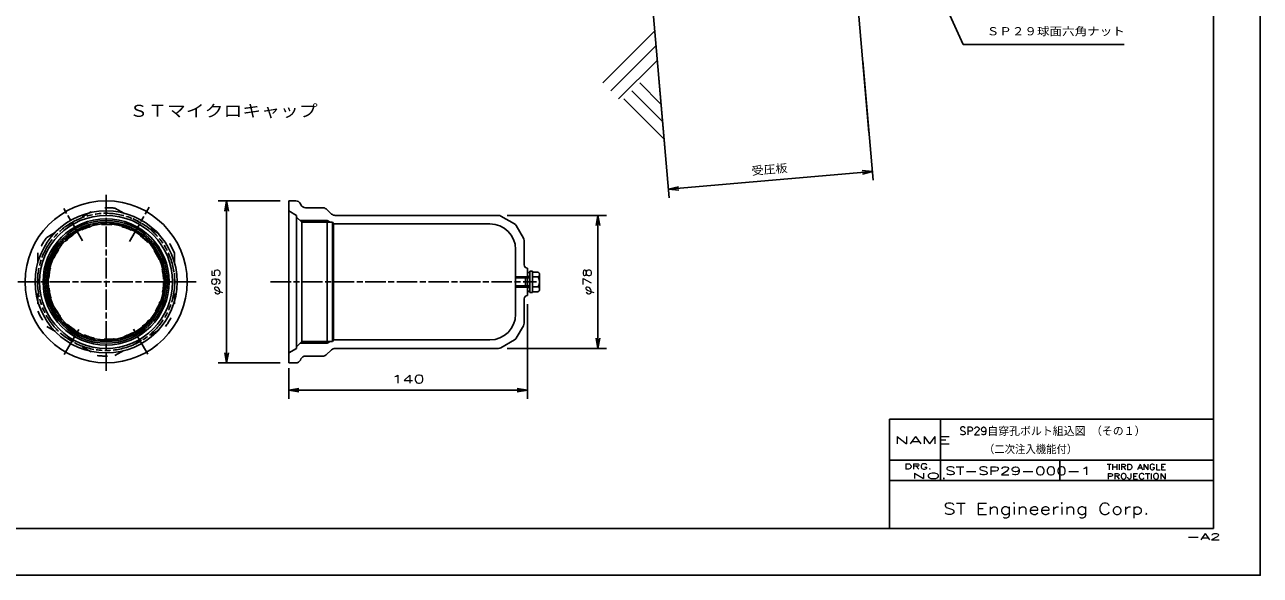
# Model space of a CAD drawing. Units: millimetres at full size, sheet at 1:1; details may follow other scales. Extents: x -8 to 1148, y -16 to 814.
# Drawn here: x 423 to 1148, y -16 to 306 of the extents above; entities that cross this region are included whole.
import ezdxf
from ezdxf.enums import TextEntityAlignment as Align

# ---------------------------------------------------------------- set-up
doc = ezdxf.new("R2010")
doc.units = ezdxf.units.MM
for name, pattern in [('CHAIN', [18.5, 12, -1.5, 3.5, -1.5]), ('CHAIN_DOUBLE_DASH', [23.5, 12, -1.5, 3.5, -1.5, 3.5, -1.5]), ('DASHED_SPACED', [12, 6, -6])]:
    doc.linetypes.add(name, pattern=pattern)
for name, color, linetype, lineweight in [('1 外形線', 7, 'Continuous', 25), ('2 細い実線', 3, 'Continuous', 25), ('3 隠れ線', 2, 'DASHED_SPACED', 25), ('4 中心線', 1, 'CHAIN', 25), ('5 想像線', 6, 'CHAIN_DOUBLE_DASH', 25), ('6 寸法線', 4, 'Continuous', 25), ('7 枠・タイトル', 7, 'Continuous', 25), ('DEFPOINTS_9', 7, 'Continuous', 25)]:
    doc.layers.add(name, color=color, linetype=linetype, lineweight=lineweight)
doc.styles.add('simplex.shx', font='')
doc.styles.get('simplex.shx').set_extended_font_data('simplex.shx')

# ---------------------------------------------------------------- blocks, each defined once
blk = doc.blocks.new('open_arrow')
at = {"color": 0, "linetype": 'Continuous', "lineweight": -2}
blk.add_lwpolyline([(7.5, 1.25), (0, 0), (7.5, -1.25)], dxfattribs=at)

msp = doc.modelspace()

# ---------------------------------------------------------------- linework, layer by layer
at = {"layer": '1 外形線'}
for p, q in [((918.06, 243.123), (905.181, 390.338)), ((798.383, 234.192), (785.575, 380.591)), ((577.83, 202.968), (577.83, 107.968)), ((577.83, 202.968), (581.976, 202.968)), ((582.43, 194.468), (577.83, 197.124)), ((584.659, 201.31), (585.001, 200.627)), ((587.684, 198.968), (597.703, 198.968)), ((599.678, 198.226), (602.973, 195.244)), ((582.43, 194.468), (582.43, 155.468)), ((582.43, 193.468), (585.43, 190.468)), ((585.43, 190.468), (603.43, 190.468)), ((585.43, 190.468), (585.43, 155.468)), ((600.43, 191.468), (600.43, 155.468)), ((603.43, 190.468), (603.43, 155.468)), ((603.43, 190.468), (604.007, 189.468)), ((604.007, 189.468), (695.83, 189.468)), ((604.007, 189.468), (604.007, 155.468)), ((604.986, 194.468), (700.777, 194.468)), ((710.134, 189.531), (702.277, 194.066)), ((715.428, 181.165), (711.232, 188.432)), ((710.83, 174.468), (710.83, 155.468)), ((715.83, 179.665), (715.83, 165.468)), ((717.83, 163.468), (717.83, 147.468)), ((719.23, 161.718), (720.83, 161.718)), ((719.23, 149.218), (719.23, 161.718)), ((720.83, 149.218), (720.83, 161.718)), ((720.83, 161.242), (724.03, 161.242)), ((724.83, 151.138), (724.83, 159.798)), ((582.43, 155.468), (582.43, 116.468)), ((585.43, 120.468), (585.43, 155.468)), ((600.43, 119.468), (600.43, 155.468)), ((603.43, 120.468), (603.43, 155.468)), ((604.007, 121.468), (604.007, 155.468)), ((710.83, 157.855), (716.716, 157.855)), ((710.83, 155.468), (710.83, 136.468)), ((710.83, 153.082), (716.716, 153.082)), ((719.23, 158.468), (711.443, 158.468)), ((719.23, 152.468), (711.443, 152.468)), ((716.716, 157.855), (717.83, 158.968)), ((716.716, 157.855), (716.716, 155.468)), ((716.716, 155.468), (716.716, 153.082)), ((716.716, 153.082), (717.83, 151.968)), ((720.83, 158.355), (724.03, 158.355)), ((720.83, 152.582), (724.03, 152.582)), ((715.83, 145.468), (715.83, 131.272)), ((720.83, 149.218), (719.23, 149.218)), ((720.83, 149.695), (724.03, 149.695)), ((715.428, 129.772), (711.232, 122.504)), ((582.43, 116.468), (577.83, 113.813)), ((582.43, 117.468), (585.43, 120.468)), ((585.43, 120.468), (603.43, 120.468)), ((603.43, 120.468), (604.007, 121.468)), ((604.007, 121.468), (695.83, 121.468)), ((604.986, 116.468), (700.777, 116.468)), ((710.134, 121.406), (702.277, 116.87)), ((584.659, 109.627), (585.001, 110.31)), ((587.684, 111.968), (597.703, 111.968)), ((599.678, 112.711), (602.973, 115.693)), ((577.83, 107.968), (581.976, 107.968))]:
    msp.add_line(p, q, dxfattribs=at)
for radius in [47.5, 41.656, 39, 37, 35, 34]:
    msp.add_circle((470.752, 155.468), radius, dxfattribs=at)
for centre, radius, start, end in [((581.976, 199.968), 3, 26.56505, 90), ((587.684, 201.968), 3, 206.56505, 270), ((597.703, 195.968), 3, 48.81407, 90), ((604.986, 197.468), 3, 227.85137, 270), ((695.83, 174.468), 15, 0, 90), ((700.777, 191.468), 3, 60, 90), ((708.634, 186.932), 3, 30, 60), ((712.83, 179.665), 3, 0, 30), ((717.83, 165.468), 2, 180, 270), ((723.128, 159.798), 1.702, 302.00461, 57.9954), ((719.221, 155.468), 5.608, 329.02089, 30.97911), ((723.128, 151.138), 1.702, 302.00461, 57.9954), ((717.83, 145.468), 2, 90, 180), ((695.83, 136.468), 15, 270, 0), ((712.83, 131.272), 3, 330, 0), ((604.986, 113.468), 3, 90, 132.14863), ((700.777, 119.468), 3, 270, 300), ((708.634, 124.004), 3, 300, 330), ((581.976, 110.968), 3, 270, 333.43495), ((587.684, 108.968), 3, 90, 153.43495), ((597.703, 114.968), 3, 270, 311.18593)]:
    msp.add_arc(centre, radius, start, end, dxfattribs=at)
at = {"layer": '2 細い実線'}
for p, q in [((761.995, 272.067), (792.32, 302.392)), ((766.635, 267.427), (793.067, 293.858)), ((771.276, 262.786), (793.813, 285.324)), ((796.024, 259.693), (783.65, 272.067)), ((797.838, 239.317), (774.369, 262.786)), ((796.949, 249.488), (779.01, 267.427)), ((584.43, 191.468), (600.43, 191.468)), ((600.43, 191.468), (602.162, 190.468)), ((717.33, 158.468), (710.83, 158.468)), ((710.83, 157.855), (719.23, 157.855)), ((710.83, 153.082), (719.23, 153.082)), ((717.33, 152.468), (710.83, 152.468)), ((584.43, 119.468), (600.43, 119.468)), ((600.43, 119.468), (602.162, 120.468))]:
    msp.add_line(p, q, dxfattribs=at)
msp.add_circle((470.752, 155.468), 36, dxfattribs=at)
at = {"layer": '3 隠れ線'}
for p, q in [((435.947, 181.562), (465.557, 198.657)), ((475.947, 198.657), (505.557, 181.562)), ((430.752, 172.564), (430.752, 138.373)), ((510.752, 172.564), (510.752, 138.373)), ((435.947, 129.375), (465.557, 112.28)), ((475.947, 112.28), (505.557, 129.375))]:
    msp.add_line(p, q, dxfattribs=at)
msp.add_circle((470.752, 155.468), 33.66, dxfattribs=at)
for start, end in [(83.14104, 96.85896), (143.14104, 156.85896), (23.14104, 36.85896), (203.14104, 216.85896), (323.14104, 336.85896), (263.14104, 276.85896)]:
    msp.add_arc((470.752, 155.468), 43.5, start, end, dxfattribs=at)
at = {"layer": '4 中心線'}
for p, q in [((470.752, 206.489), (470.752, 103.278)), ((470.752, 206.489), (470.752, 103.278)), ((456.822, 179.595), (445.952, 198.423)), ((484.415, 179.133), (496.018, 199.23)), ((418.96, 155.468), (524.486, 155.468)), ((418.96, 155.468), (524.486, 155.468)), ((567.21, 155.468), (723.063, 155.468)), ((446.186, 112.92), (455.048, 128.269)), ((495.222, 113.084), (486.36, 128.435))]:
    msp.add_line(p, q, dxfattribs=at)
at = {"layer": '5 想像線'}
for radius in [40.201, 34.501]:
    msp.add_circle((470.752, 155.468), radius, dxfattribs=at)
for centre in [(718.53, 159.818), (718.53, 151.118)]:
    msp.add_ellipse(centre, major_axis=(0, 1.2), ratio=0.583333, dxfattribs=at)
at = {"layer": '6 寸法線'}
for p, q in [((914.39, 285.07), (920.508, 215.15)), ((794.847, 274.611), (800.964, 204.691)), ((800.522, 209.752), (920.065, 220.21)), ((572.75, 202.968), (536.346, 202.968)), ((541.426, 107.968), (541.426, 202.968)), ((705.857, 194.468), (764.223, 194.468)), ((759.143, 116.468), (759.143, 194.468)), ((717.83, 142.388), (717.83, 86.994)), ((705.857, 116.468), (764.223, 116.468)), ((572.75, 107.968), (536.346, 107.968)), ((577.83, 104.888), (577.83, 86.994)), ((577.83, 92.074), (717.83, 92.074))]:
    msp.add_line(p, q, dxfattribs=at)
msp.add_lwpolyline([(924.243, 402.618), (973.299, 294.615), (1067.739, 294.615)], dxfattribs=at)
at = {"layer": '7 枠・タイトル'}
for p, q in [((1120, 787), (1120, 11)), ((930, 75), (1120, 75)), ((930, 75), (930, 11)), ((960, 75), (960, 39)), ((930, 51), (1120, 51)), ((1030, 51), (1030, 39)), ((930, 39), (1120, 39)), ((20, 11), (1120, 11))]:
    msp.add_line(p, q, dxfattribs=at)
at = {"layer": 'DEFPOINTS_9'}
msp.add_lwpolyline([(-7.5, -16.5), (1147.5, -16.5), (1147.5, 814.5), (-7.5, 814.5)], close=True, dxfattribs=at)

# ---------------------------------------------------------------- block references
at = {"layer": '6 寸法線', "xscale": 0.8, "yscale": 0.8}
for p, rotation in [((920.065, 220.21), 185), ((800.522, 209.752), 5), ((541.426, 202.968), 270), ((759.143, 194.468), 270), ((759.143, 116.468), 90), ((541.426, 107.968), 90), ((717.83, 92.074), 180)]:
    msp.add_blockref('open_arrow', p, dxfattribs=dict(at, rotation=rotation))
msp.add_blockref('open_arrow', (577.83, 92.074), dxfattribs=at)

# ---------------------------------------------------------------- texts
at = {"layer": '6 寸法線', "style": 'simplex.shx', "width": 1.15}
msp.add_text('ＳＰ２９球面六角ナット', height=4.692, dxfattribs=at).set_placement((987.099, 298.561), align=Align.BOTTOM_LEFT)
msp.add_text('ＳＴマイクロキャップ', height=7.038, dxfattribs=at).set_placement((594.746, 255.74), align=Align.MIDDLE_RIGHT)
at = {"layer": '6 寸法線', "style": 'simplex.shx'}
for s, rotation, width, p in [('受圧板', 5, 1.1, (859.735, 221.357)), ('φ95', 90, 1.25, (535.026, 155.468)), ('φ78', 90, 1.25, (752.743, 155.468))]:
    msp.add_text(s, height=4.692, rotation=rotation, dxfattribs=dict(at, width=width)).set_placement(p, align=Align.MIDDLE_CENTER)
at = {"layer": '6 寸法線', "style": 'simplex.shx', "width": 1.6}
msp.add_text('140', height=4.692, dxfattribs=at).set_placement((647.83, 98.474), align=Align.MIDDLE_CENTER)
at = {"layer": '7 枠・タイトル', "style": 'simplex.shx'}
msp.add_text('SP29自穿孔ボルト組込図 （その１）', height=4.692, dxfattribs=at).set_placement((971.114, 64.32), align=Align.BOTTOM_LEFT)
for s, height, width, p in [('NAME', 4.399, 2.1, (933, 59.2)), ('（二次注入機能付）', 4.692, 0.95, (985.464, 53.647)), ('DRG.', 3.226, 1.6, (938.717, 44.703)), ('ST-SP29-000-1', 4.692, 1.55, (962.714, 40.947)), ('THIRD ANGLE', 3.226, 1.25, (1057.446, 44.406)), ('  NO.', 3.226, 2.75, (931.104, 39.162)), ('PROJECTION', 3.226, 1.35, (1057.474, 38.944)), ('ST Engineering Corp.', 6.598, 1.3, (961.567, 17.213))]:
    msp.add_text(s, height=height, dxfattribs=dict(at, width=width)).set_placement(p, align=Align.BOTTOM_LEFT)
at = {"layer": 'DEFPOINTS_9', "style": 'simplex.shx', "width": 2}
msp.add_text('-A2', height=3.666, dxfattribs=at).set_placement((1104.209, 3.205), align=Align.BOTTOM_LEFT)

doc.saveas('drawing.dxf')
